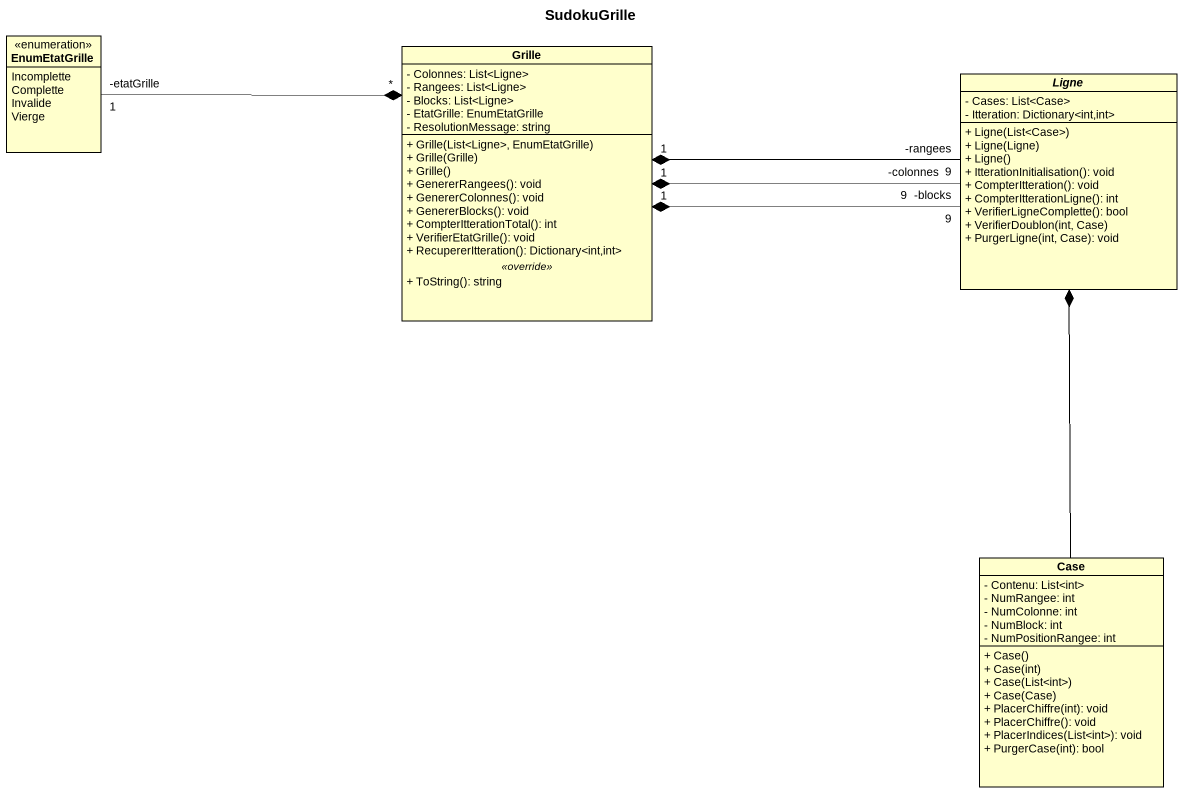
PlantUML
@startuml
title SudokuGrille
hide circle
hide empty members
skinparam classAttributeIconSize 0
enum EnumEtatGrille {
  Incomplette
  Complette
  Invalide
  Vierge
}
class Grille {
  - Colonnes: List<Ligne>
  - Rangees: List<Ligne>
  - Blocks: List<Ligne>
  - EtatGrille: EnumEtatGrille
  - ResolutionMessage: string
  --
  + Grille(List<Ligne>, EnumEtatGrille)
  + Grille(Grille)
  + Grille()
  + GenererRangees(): void
  + GenererColonnes(): void
  + GenererBlocks(): void
  + CompterItterationTotal(): int
  + VerifierEtatGrille(): void
  + RecupererItteration(): Dictionary<int,int>
  .. <<override>> ..
  + ToString(): string
}
abstract class Ligne {
  - Cases: List<Case>
  - Itteration: Dictionary<int,int>
  + Ligne(List<Case>)
  + Ligne(Ligne)
  + Ligne()
  + ItterationInitialisation(): void
  + CompterItteration(): void
  + CompterItterationLigne(): int
  + VerifierLigneComplette(): bool
  + VerifierDoublon(int, Case)
  + PurgerLigne(int, Case): void
}
class Case {
  - Contenu: List<int>
  - NumRangee: int
  - NumColonne: int
  - NumBlock: int
  - NumPositionRangee: int
  + Case()
  + Case(int)
  + Case(List<int>)
  + Case(Case)
  + PlacerChiffre(int): void
  + PlacerChiffre(): void
  + PlacerIndices(List<int>): void
  + PurgerCase(int): bool
}
EnumEtatGrille "-etatGrille\n1" -right-* "*" Grille
Ligne "-rangees\n9" -left-* "1" Grille
Ligne "-blocks\n9" -left-* "1" Grille
Ligne "-colonnes\n9" -left-* "1" Grille
Case -up-* Ligne
@enduml
